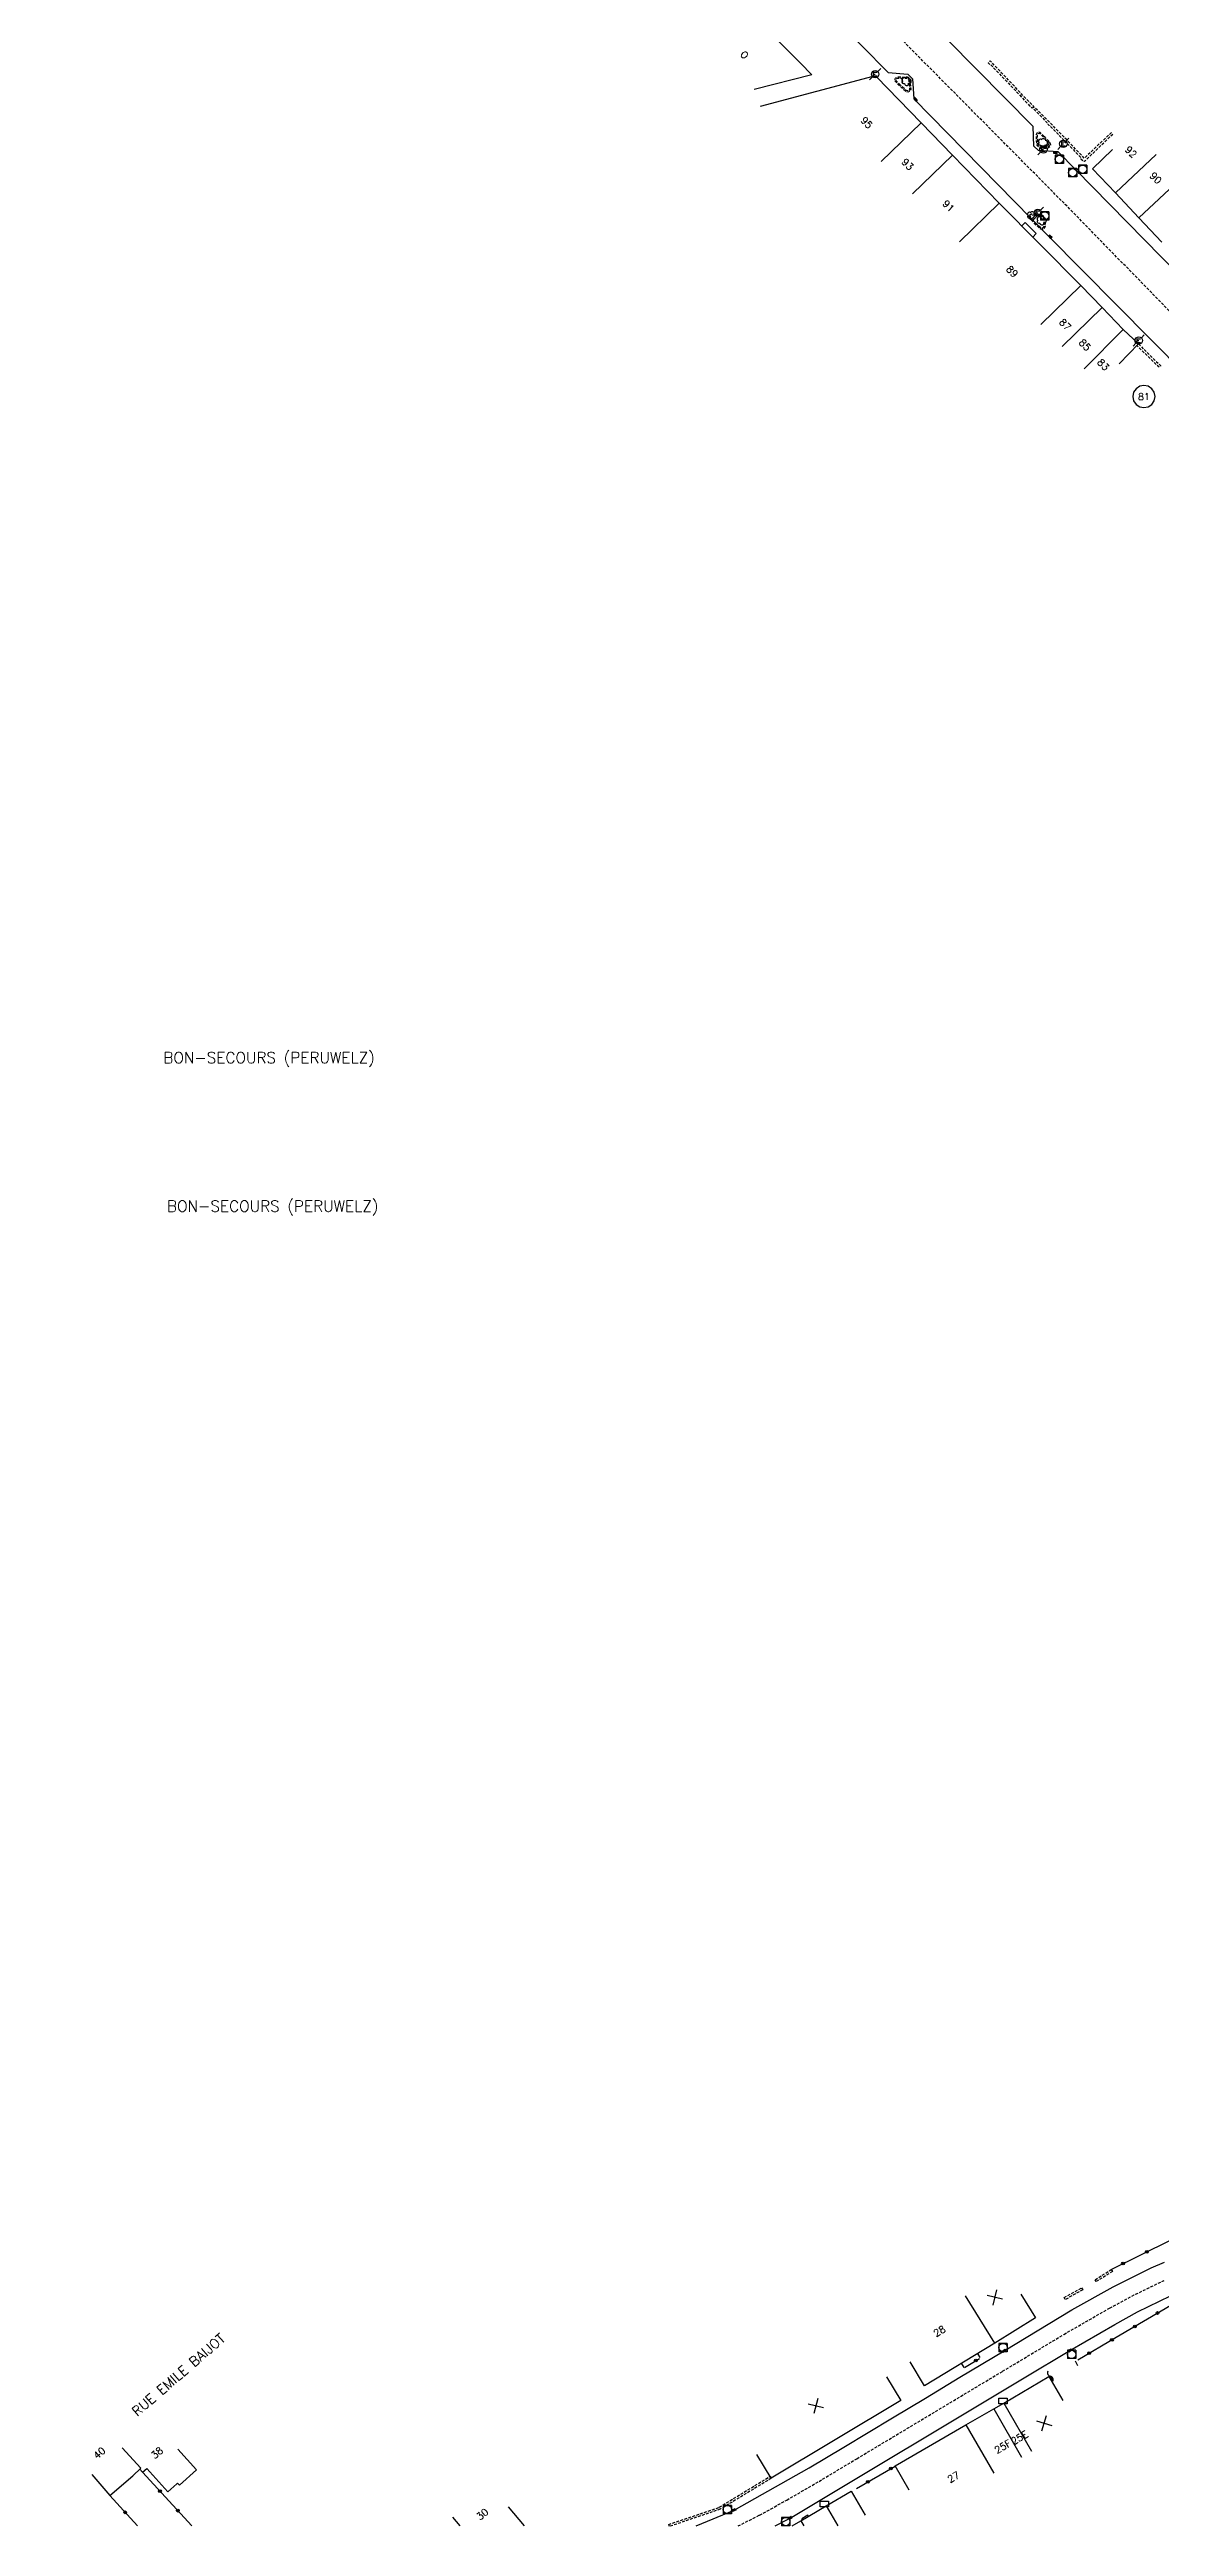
# Model space of a CAD drawing. Header units: millimetres. Extents: x 94999 to 96000, y 132000 to 133001.
# Drawn here: x 95493.1 to 95692.7, y 131999.9 to 132445 of the extents above; entities that cross this region are included whole.
import ezdxf
from ezdxf.enums import TextEntityAlignment as Align

# ---------------------------------------------------------------- set-up
doc = ezdxf.new("R2010")
doc.units = ezdxf.units.MM
doc.linetypes.add('DASHED', pattern=[0.75, 0.5, -0.25])
doc.layers.get('0').update_dxf_attribs({"linetype": 'CONTINUOUS'})
for name, color, linetype in [('W0001', 6, 'DASHED'), ('W0008', 7, 'CONTINUOUS'), ('W0100', 7, 'CONTINUOUS'), ('W0105', 7, 'CONTINUOUS'), ('W0112', 1, 'DASHED'), ('W0300', 7, 'CONTINUOUS'), ('W0310', 3, 'CONTINUOUS'), ('W0322', 7, 'CONTINUOUS'), ('W0400', 7, 'CONTINUOUS'), ('W0420', 7, 'CONTINUOUS'), ('W0471', 7, 'CONTINUOUS'), ('W0980', 7, 'CONTINUOUS'), ('W0989', 7, 'CONTINUOUS'), ('W0991', 7, 'CONTINUOUS'), ('W1102', 7, 'CONTINUOUS'), ('W1471', 7, 'CONTINUOUS')]:
    doc.layers.add(name, color=color, linetype=linetype)
doc.styles.get("Standard").update_dxf_attribs({"font": 'romans.shx', "width": 0.85})

# ---------------------------------------------------------------- blocks, each defined once
blk = doc.blocks.new('T300')
for p, q in [((-0.8, 0.51), (-0.86, 0.34)), ((-0.86, 0.34), (-0.86, 0.17)), ((-0.86, 0.17), (-0.74, 0.06)), ((-0.69, 0.63), (-0.8, 0.51)), ((-0.8, -0.06), (-0.74, 0.06)), ((-0.74, 0.06), (-0.69, 0.11)), ((-0.57, 0.69), (-0.69, 0.63)), ((-0.46, 0.69), (-0.57, 0.69)), ((-0.29, 0.63), (-0.46, 0.69)), ((-0.29, 0.63), (-0.17, 0.74)), ((-0.23, 0.57), (-0.29, 0.63)), ((-0.17, 0.74), (-0.06, 0.8)), ((-0.06, 0.8), (0.06, 0.8)), ((0.06, 0.8), (0.23, 0.74)), ((0.23, 0.74), (0.34, 0.63)), ((0.34, 0.63), (0.4, 0.51)), ((0.46, 0.46), (0.34, 0.46)), ((0.4, 0.51), (0.4, 0.46)), ((0.57, 0.4), (0.46, 0.46)), ((0.57, 0.4), (0.69, 0.29)), ((0.69, 0.29), (0.74, 0.17)), ((0.74, 0.06), (0.69, -0.17)), ((0.74, 0.17), (0.74, 0.06)), ((-0.8, -0.17), (-0.8, -0.06)), ((-0.8, -0.23), (-0.8, -0.17)), ((-0.74, -0.34), (-0.8, -0.23)), ((-0.69, -0.4), (-0.74, -0.34)), ((-0.51, -0.46), (-0.69, -0.4)), ((-0.4, -0.46), (-0.51, -0.46)), ((-0.4, -0.46), (-0.34, -0.46)), ((-0.34, -0.46), (-0.34, -0.4)), ((-0.34, -0.51), (-0.34, -0.46)), ((-0.29, -0.63), (-0.34, -0.51)), ((-0.17, -0.74), (-0.29, -0.63)), ((-0.06, -0.8), (-0.17, -0.74)), ((0.06, -0.8), (-0.06, -0.8)), ((0.17, -0.74), (0.06, -0.8)), ((0.23, -0.69), (0.17, -0.74)), ((0.29, -0.46), (0.23, -0.46)), ((0.29, -0.63), (0.23, -0.69)), ((0.46, -0.4), (0.29, -0.46)), ((0.34, -0.51), (0.29, -0.63)), ((0.34, -0.51), (0.34, -0.46)), ((0.57, -0.34), (0.46, -0.4)), ((0.63, -0.29), (0.57, -0.34)), ((0.69, -0.17), (0.63, -0.29))]:
    blk.add_line(p, q)
blk = doc.blocks.new('T471')
for p, q in [((-0.333334, 0.333334), (-0.333334, -0.333334)), ((-0.333334, 0.333334), (0.333334, 0.333334)), ((-0.333334, 0), (0, 0)), ((0.500001, 0.500001), (1.000002, 1.000002)), ((-0.500001, -0.500001), (-1.000002, -1.000002)), ((-0.333334, -0.333334), (0.333334, -0.333334))]:
    blk.add_line(p, q)
blk.add_ellipse((0, 0), major_axis=(0.471405, 0.471405), ratio=1, start_param=5.4977871438, end_param=11.780972451)
blk = doc.blocks.new('T400')
for p, q in [((-0.15, 0.3), (0.15, 0.3)), ((-0.15, -0.25), (-0.15, 0.3)), ((-0.15, 0.15), (0.15, 0.15)), ((-0.15, 0), (0.15, 0)), ((0.15, 0.3), (0.15, -0.25)), ((-0.15, -0.15), (0.15, -0.15)), ((-0.15, -0.25), (-0.15, -0.3)), ((-0.15, -0.3), (0.15, -0.3)), ((0.15, -0.3), (0.15, -0.25))]:
    blk.add_line(p, q)
blk = doc.blocks.new('T420')
for p, q in [((0.75, 0.75), (-0.75, 0.75)), ((-0.75, 0.75), (-0.75, -0.75)), ((0.75, 0.75), (0.75, -0.75)), ((0.75, -0.75), (-0.75, -0.75))]:
    blk.add_line(p, q)
blk.add_ellipse((0, 0), major_axis=(-0.53, 0.53), ratio=1, start_param=3.926991, end_param=10.210176)
blk = doc.blocks.new('t322o')
at = {"color": 0, "linetype": 'Continuous'}
for radius in [0.25, 0.15]:
    blk.add_circle((0, 0), radius, dxfattribs=at)
blk = doc.blocks.new('t310o')
at = {"color": 0, "linetype": 'Continuous'}
for centre, start, end in [((-0.5, 0.38), 216.8699, 323.1304), ((0.5, -0.37), 36.8699, 143.1303)]:
    blk.add_arc(centre, 0.625, start, end, dxfattribs=at)
blk = doc.blocks.new('t991o')
at = {"color": 0, "linetype": 'Continuous'}
for p, q in [((-1, 1), (1, -1)), ((-1, -1), (1, 1))]:
    blk.add_line(p, q, dxfattribs=at)
blk = doc.blocks.new('T1471')
at = {"color": 0, "linetype": 'Continuous', "flags": 128}
blk.add_lwpolyline([(-0.75, -0.5), (-0.75, 0.5), (0.75, 0.5), (0.75, -0.5), (-0.75, -0.5)], dxfattribs=at)

msp = doc.modelspace()

# ---------------------------------------------------------------- linework, layer by layer
at = {"layer": 'W0001', "flags": 128}
msp.add_lwpolyline([(95937.77, 132147.55), (95929.39, 132157.49), (95910.62, 132177.72), (95901.98, 132186.94), (95870.36, 132219.35), (95802.26, 132288.27), (95746.16, 132344.77), (95675.46, 132417.17), (95600.19, 132493.08), (95513.8, 132580.87), (95471.21, 132625.01), (95432, 132665.93), (95397.8, 132701.03), (95367.69, 132733.26), (95355.56, 132744.21), (95331.35, 132763.59), (95326.05, 132775.75), (95311.37, 132792.24), (95305.86, 132796.31), (95287.88, 132814.85)], dxfattribs=at)
at = {"layer": 'W0001'}
msp.add_lwpolyline([(95616.7, 132000), (95620.58, 132001.96), (95625.47, 132004.66), (95631.24, 132008.02), (95638.03, 132012.09), (95664.2, 132027.8), (95675.23, 132034.43), (95683.43, 132039.17), (95688.1, 132041.64), (95693.21, 132044.12)], dxfattribs=at)
at = {"layer": 'W0008', "flags": 128}
for points in [[(95629.47, 132455.32), (95643.66, 132440.87), (95647.21, 132440.57), (95648.01, 132439.74), (95648.25, 132436.17), (95672.4, 132411.55), (95696.99, 132386.64)], [(95705.14, 132395.05), (95674.17, 132426.59), (95670.66, 132426.83), (95669.81, 132427.66), (95669.68, 132431.18), (95649.25, 132451.92)], [(95669.64, 132411.3), (95670.26, 132411.92), (95668.29, 132413.95), (95667.65, 132413.32)]]:
    msp.add_lwpolyline(points, dxfattribs=at)
at = {"layer": 'W0008'}
for points in [[(95609.18, 132000), (95615.98, 132002.87), (95629.49, 132010.45), (95635.68, 132014.15), (95644.45, 132019.43), (95650.36, 132022.95), (95656.54, 132026.73), (95664.5, 132031.48), (95676.65, 132038.82), (95684.08, 132042.99), (95690.91, 132046.37), (95693.26, 132047.42)], [(95623.37, 132000), (95626.04, 132001.43), (95668.1, 132026.62), (95676.27, 132031.53), (95684.34, 132036.23), (95688.46, 132038.49), (95694.39, 132041.38)]]:
    msp.add_lwpolyline(points, dxfattribs=at)
at = {"layer": 'W0100', "flags": 128}
for points in [[(95614.45, 132449.97), (95619.29, 132451.22), (95619.29, 132451.22), (95627.89, 132442.53), (95629.93, 132440.47), (95619.61, 132437.81)], [(95620.72, 132434.83), (95640.94, 132440.23), (95641.54, 132440.09), (95649.6, 132431.83), (95655.21, 132426.02), (95663.59, 132417.42), (95678.24, 132402.59), (95682.08, 132398.62), (95685.89, 132394.72), (95688.59, 132392.12), (95685.13, 132388.52)], [(95692.82, 132410.41), (95688.7, 132414.73), (95684.51, 132419.23), (95680.34, 132423.56), (95683.93, 132427.03)], [(95500.62, 132009.27), (95503.89, 132005.49), (95507.99, 132009.04), (95509.45, 132010.37), (95506.07, 132014.06)], [(95509.27, 132010.21), (95509.76, 132009.67), (95510.5, 132010.34), (95514.27, 132006.14), (95515.89, 132007.6), (95516.03, 132007.72), (95516.38, 132007.33), (95519.43, 132010.11), (95516.06, 132013.8)]]:
    msp.add_lwpolyline(points, dxfattribs=at)
at = {"layer": 'W0100'}
for points in [[(95667.49, 132041.63), (95670.12, 132037.38), (95662.84, 132032.86), (95650.16, 132025.2), (95647.58, 132029.48)], [(95643.34, 132026.82), (95645.91, 132022.54), (95622.67, 132008.58), (95620.09, 132012.86)], [(95647.4, 132006.45), (95644.9, 132010.78), (95657.63, 132018.15), (95662.61, 132021.04), (95664.43, 132022.09), (95672.49, 132026.84), (95675.03, 132022.54)], [(95626.4, 132000), (95627.99, 132000.91), (95632.5, 132003.6), (95637.01, 132006.23), (95639.53, 132001.92)], [(95578.33, 132000), (95575.47, 132003.44)]]:
    msp.add_lwpolyline(points, dxfattribs=at)
at = {"layer": 'W0105'}
for p, q in [((95660.17, 132030.27), (95659.74, 132031.01)), ((95656.78, 132029.23), (95657.27, 132028.48)), ((95629.21, 132001.94), (95628.15, 132001.3)), ((95628.28, 132001.09), (95628.15, 132001.3)), ((95629.35, 132001.71), (95629.21, 132001.94))]:
    msp.add_line(p, q, dxfattribs=at)
at = {"layer": 'W0112'}
for p, q in [((95681.04, 132043.92), (95680.83, 132044.26)), ((95683.95, 132045.73), (95681.04, 132043.92)), ((95675.46, 132040.68), (95675.26, 132041.03)), ((95678.59, 132042.43), (95675.46, 132040.68)), ((95622.66, 132008.58), (95613.5, 132003)), ((95613.5, 132003), (95604.37, 131999.91))]:
    msp.add_line(p, q, dxfattribs=at)
at = {"layer": 'W0112', "flags": 128}
for points in [[(95645.72, 132438.47), (95645.01, 132439.17), (95644.92, 132439.31), (95644.86, 132439.56), (95644.87, 132439.66), (95644.9, 132439.76), (95644.95, 132439.85), (95645.02, 132439.92), (95645.23, 132440.03), (95645.4, 132440.07), (95646.87, 132440.06), (95647.03, 132440.05), (95647.09, 132440.03), (95647.14, 132440.01), (95647.24, 132439.91), (95647.43, 132439.72), (95647.51, 132439.62), (95647.54, 132439.57), (95647.57, 132439.5), (95647.59, 132439.36), (95647.7, 132437.89), (95647.56, 132437.52), (95647.19, 132437.33), (95646.82, 132437.46), (95645.94, 132438.28)], [(95645.85, 132438.61), (95645.15, 132439.31), (95645.1, 132439.38), (95645.06, 132439.57), (95645.08, 132439.68), (95645.14, 132439.76), (95645.3, 132439.85), (95645.4, 132439.87), (95646.87, 132439.86), (95647.01, 132439.85), (95647.02, 132439.85), (95647.1, 132439.77), (95647.28, 132439.58), (95647.35, 132439.5), (95647.37, 132439.48), (95647.37, 132439.46), (95647.39, 132439.34), (95647.5, 132437.92), (95647.4, 132437.66), (95647.17, 132437.55), (95646.92, 132437.63), (95646.07, 132438.43)], [(95671.69, 132429.38), (95671.08, 132430), (95670.96, 132430.08), (95670.74, 132430.13), (95670.64, 132430.12), (95670.54, 132430.09), (95670.45, 132430.03), (95670.37, 132429.95), (95670.25, 132429.75), (95670.22, 132429.62), (95670.29, 132428.1), (95670.3, 132427.92), (95670.31, 132427.89), (95670.33, 132427.86), (95670.44, 132427.75), (95670.8, 132427.39), (95670.89, 132427.32), (95670.95, 132427.29), (95671.03, 132427.27), (95671.18, 132427.26), (95672.14, 132427.27), (95672.25, 132427.28), (95672.33, 132427.29), (95672.4, 132427.33), (95672.52, 132427.43), (95672.7, 132427.6), (95672.79, 132427.7), (95672.84, 132427.81), (95672.85, 132427.89), (95672.82, 132428.07), (95672.75, 132428.29), (95672.71, 132428.34), (95672.17, 132428.87)], [(95671.55, 132429.25), (95670.94, 132429.85), (95670.89, 132429.89), (95670.72, 132429.93), (95670.63, 132429.91), (95670.53, 132429.83), (95670.43, 132429.67), (95670.42, 132429.63), (95670.49, 132428.1), (95670.5, 132427.97), (95670.58, 132427.89), (95670.94, 132427.54), (95671, 132427.48), (95671.02, 132427.47), (95671.05, 132427.47), (95671.17, 132427.46), (95672.13, 132427.47), (95672.23, 132427.48), (95672.27, 132427.48), (95672.29, 132427.5), (95672.39, 132427.58), (95672.57, 132427.74), (95672.62, 132427.81), (95672.65, 132427.87), (95672.65, 132427.87), (95672.63, 132428.02), (95672.56, 132428.21), (95672.03, 132428.73)], [(95669.7, 132414.02), (95669.12, 132414.59), (95669.03, 132414.73), (95668.99, 132414.97), (95669, 132415.07), (95669.03, 132415.17), (95669.09, 132415.26), (95669.16, 132415.33), (95669.38, 132415.45), (95669.52, 132415.47), (95671.04, 132415.39), (95671.08, 132415.38), (95671.2, 132415.32), (95671.34, 132415.25), (95671.39, 132415.21), (95671.72, 132414.84), (95671.76, 132414.78), (95671.8, 132414.68), (95671.84, 132414.56), (95671.84, 132414.46), (95671.83, 132413.21), (95671.8, 132413.09), (95671.63, 132412.87), (95671.45, 132412.74), (95671.28, 132412.69), (95671.06, 132412.72), (95670.92, 132412.8), (95670.2, 132413.49)], [(95669.84, 132414.16), (95669.27, 132414.73), (95669.22, 132414.8), (95669.19, 132414.98), (95669.21, 132415.08), (95669.28, 132415.17), (95669.45, 132415.26), (95669.51, 132415.27), (95671.02, 132415.19), (95671.12, 132415.15), (95671.24, 132415.08), (95671.57, 132414.71), (95671.58, 132414.68), (95671.62, 132414.61), (95671.64, 132414.53), (95671.64, 132414.47), (95671.63, 132413.22), (95671.62, 132413.19), (95671.49, 132413.01), (95671.36, 132412.91), (95671.27, 132412.89), (95671.12, 132412.91), (95671.05, 132412.95), (95670.34, 132413.63)]]:
    msp.add_lwpolyline(points, close=True, dxfattribs=at)
for points in [[(95683.74, 132430.11), (95678.92, 132425.46), (95675.69, 132428.81), (95675.69, 132428.81), (95672.78, 132431.82), (95672.78, 132431.82), (95668.99, 132435.58), (95668.99, 132435.58), (95668.99, 132435.58), (95662.1, 132442.85), (95661.98, 132442.97), (95661.61, 132442.61), (95662.03, 132442.2), (95662.09, 132442.27), (95669.07, 132434.91), (95669.48, 132434.51), (95669.55, 132434.58), (95672.22, 132431.83), (95672.14, 132431.75), (95672.14, 132431.75), (95672.55, 132431.34), (95672.62, 132431.41), (95675.29, 132428.65), (95675.22, 132428.58), (95675.61, 132428.17), (95675.68, 132428.24), (95678.36, 132425.47), (95678.28, 132425.39), (95678.28, 132425.39), (95678.68, 132424.99), (95678.75, 132425.06), (95678.92, 132424.9), (95684.02, 132429.82)], [(95688.59, 132392.12), (95692.6, 132388.19), (95692.32, 132387.91), (95688.31, 132391.84)]]:
    msp.add_lwpolyline(points, dxfattribs=at)
at = {"layer": 'W0112'}
for points in [[(95680.83, 132044.26), (95683.73, 132046.07), (95683.95, 132045.73)], [(95675.26, 132041.03), (95678.4, 132042.78), (95678.59, 132042.43)], [(95613.33, 132003.36), (95622.45, 132008.92), (95622.66, 132008.58)], [(95604.37, 131999.91), (95604.24, 132000.29), (95613.33, 132003.36)]]:
    msp.add_lwpolyline(points, dxfattribs=at)
at = {"layer": 'W0310'}
for p, q in [((95673.26, 132026.02), (95672.79, 132026.94)), ((95677.25, 132029.65), (95677.69, 132028.81))]:
    msp.add_line(p, q, dxfattribs=at)
at = {"layer": 'W0322'}
for p, q in [((95657.38, 132028.48), (95660.06, 132030.12)), ((95637.95, 132006.76), (95644.9, 132010.77))]:
    msp.add_line(p, q, dxfattribs=at)
for points in [[(95683.71, 132046.11), (95694.51, 132051.41), (95699.94, 132053.42), (95709.74, 132056.92), (95715.82, 132058.57)], [(95677.71, 132029.85), (95684.62, 132033.9), (95695.12, 132040.09)]]:
    msp.add_lwpolyline(points, dxfattribs=at)
at = {"layer": 'W0322', "flags": 128}
for points in [[(95518.61, 132000), (95509.76, 132009.67)], [(95508.85, 132000), (95503.89, 132005.49)]]:
    msp.add_lwpolyline(points, dxfattribs=at)
at = {"layer": 'W1102'}
for p, q in [((95662.84, 132032.86), (95657.57, 132041.36)), ((95664.43, 132022.09), (95669.42, 132013.42)), ((95657.63, 132018.15), (95662.65, 132009.5)), ((95662.61, 132021.04), (95667.63, 132012.39)), ((95565.4, 132001.59), (95566.72, 132000)), ((95627.99, 132000.91), (95628.51, 132000)), ((95632.5, 132003.6), (95634.64, 132000))]:
    msp.add_line(p, q, dxfattribs=at)
at = {"layer": 'W1102', "flags": 128}
for points in [[(95649.6, 132431.83), (95642.42, 132424.86)], [(95648.04, 132419.06), (95655.21, 132426.02)], [(95684.51, 132419.23), (95691.77, 132426.11)], [(95688.7, 132414.73), (95695.97, 132421.59)], [(95663.59, 132417.42), (95656.46, 132410.42)], [(95678.24, 132402.59), (95671.09, 132395.6)], [(95682.08, 132398.62), (95674.92, 132391.65)], [(95685.89, 132394.72), (95678.85, 132387.62)]]:
    msp.add_lwpolyline(points, dxfattribs=at)
msp.add_lwpolyline([(95691.59, 132382.65), (95691.44, 132383.41), (95691.01, 132384.06), (95690.36, 132384.5), (95689.59, 132384.65), (95688.83, 132384.5), (95688.18, 132384.06), (95687.74, 132383.41), (95687.59, 132382.65), (95687.74, 132381.88), (95688.18, 132381.23), (95688.83, 132380.8), (95689.59, 132380.65), (95690.36, 132380.8), (95691.01, 132381.23), (95691.44, 132381.88)], close=True, dxfattribs=at)

# ---------------------------------------------------------------- block references
at = {"layer": 'W0300'}
for p in [(95646.99, 132439.3), (95647.01, 132439.27), (95671.5, 132428.2), (95669.53, 132415.11), (95671.29, 132414.22)]:
    msp.add_blockref('T300', p, dxfattribs=at)
at = {"layer": 'W0310', "rotation": 117.1091520178927}
msp.add_blockref('t310o', (95672.8, 132026.91), dxfattribs=at)
at = {"layer": 'W0322'}
for p, rotation in [((95690.1, 132049.25), 26.10710134400585), ((95685.84, 132047.16), 26.10710134400585), ((95687.95, 132035.86), 30.48582270783955), ((95692.04, 132038.27), 30.48582270783955), ((95679.75, 132031.05), 30.37998320340838), ((95683.85, 132033.45), 30.37998320340838), ((95659.4, 132029.72), 31.39158444907333), ((95640, 132007.94), 29.97755951684291), ((95644.12, 132010.32), 29.97755951684291), ((95512.88, 132006.27), 132.4478683054326), ((95506.64, 132002.45), 132.0717426188665), ((95516.08, 132002.76), 132.4478683054326)]:
    msp.add_blockref('t322o', p, dxfattribs=dict(at, rotation=rotation))
at = {"layer": 'W0400'}
for p, rotation in [((95648.58, 132436.06), 222.3472322210559), ((95673.72, 132426.47), 86.15732616905944), ((95672.77, 132411.38), 223.7558506926064), ((95664.5, 132031.48), 300.7921689561321), ((95676.27, 132031.53), 120.9905699431565), ((95615.98, 132002.87), 292.881293425944), ((95626.04, 132001.43), 118.1351232591328)]:
    msp.add_blockref('T400', p, dxfattribs=dict(at, rotation=rotation))
at = {"layer": 'W0420'}
for p in [(95674.4, 132425.28), (95676.8, 132422.88), (95678.59, 132423.5), (95671.76, 132415.1), (95664.3, 132032.06), (95676.6, 132030.83), (95614.8, 132002.96), (95625.26, 132000.79)]:
    msp.add_blockref('T420', p, dxfattribs=at)
at = {"layer": 'W0471'}
for p in [(95641.32, 132440.58), (95671.54, 132427.05), (95675.12, 132428.06), (95670.54, 132415.66), (95688.66, 132392.71)]:
    msp.add_blockref('T471', p, dxfattribs=at)
at = {"layer": 'W0991'}
for p, rotation in [((95662.79, 132041.07), 211.7966951271479), ((95630.68, 132021.56), 210.984941855892), ((95671.68, 132018.47), 28.1351232591328)]:
    msp.add_blockref('t991o', p, dxfattribs=dict(at, rotation=rotation))
at = {"layer": 'W1471'}
for p in [(95664.27, 132022.45), (95632.19, 132003.97)]:
    msp.add_blockref('T1471', p, dxfattribs=at)

# ---------------------------------------------------------------- texts
at = {"layer": 'W0980'}
for p in [(95532.48, 132263.7), (95533.14, 132237.03)]:
    msp.add_text('BON-SECOURS (PERUWELZ)', height=2, dxfattribs=at).set_placement(p, align=Align.MIDDLE)
at = {"layer": 'W0989'}
msp.add_text('RUE EMILE BAIJOT', height=1.75, rotation=40.8989, dxfattribs=at).set_placement((95516.21, 132027.17), align=Align.MIDDLE)
at = {"layer": 'W0991'}
for s, rotation, p in [('O', 314.6498, (95617.84, 132444.03)), ('95', 314.6498, (95639.79, 132431.86)), ('92', 315.9502, (95687.27, 132426.61)), ('93', 314.6498, (95647.15, 132424.38)), ('90', 315.9502, (95691.71, 132421.91)), ('91', 314.6498, (95654.5, 132416.89)), ('89', 314.6498, (95665.92, 132405.11)), ('87', 314.6498, (95675.44, 132395.59)), ('85', 314.6498, (95678.99, 132391.91)), ('83', 314.6498, (95682.29, 132388.36)), ('28', 31.1613, (95652.88, 132035.02)), ('25E', 29.9545, (95667.25, 132015.86)), ('40', 40.8989, (95502, 132013.11)), ('38', 40.8989, (95512.36, 132013.15)), ('25F', 30.1292, (95664.25, 132014.27)), ('27', 30.0765, (95655.39, 132008.78)), ('30', 39.7054, (95570.78, 132002.13))]:
    msp.add_text(s, height=1.25, rotation=rotation, dxfattribs=at).set_placement(p, align=Align.MIDDLE)
msp.add_text('81', height=1.25, dxfattribs=at).set_placement((95689.59, 132382.65), align=Align.MIDDLE)

doc.saveas('drawing.dxf')
